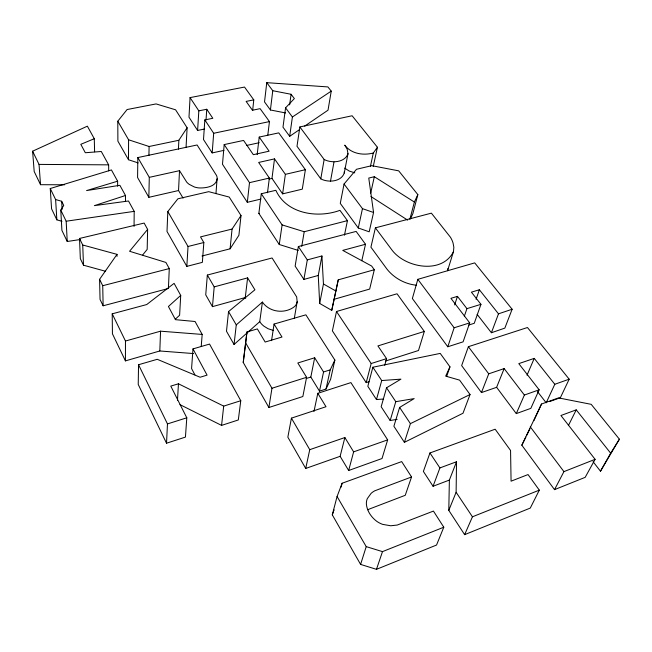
<?xml version="1.0" encoding="UTF-8"?>
<svg xmlns="http://www.w3.org/2000/svg" width="652" height="652" viewBox="0 0 652 652"><rect width="100%" height="100%" fill="white"/><g stroke="black" fill="none" stroke-linecap="round" stroke-linejoin="round"><path stroke-width="0.98" d="M125.469 201.525L125.486 195.502L119.878 185.307L86.586 190.58L117.621 181.199L111.435 169.944L50.253 188.526L51.573 208.827L56.854 219.838L61.956 221.313M193.644 353.571L159.813 350.98L125.428 360.882L125.469 341.029L112.209 313.832L146.733 304.541L174.1 283.359L180.718 295.405L179.61 315.242L175.347 319.162M138.102 162.902L128.493 159.732L128.583 139.781L117.792 121.207L127.091 109.536L156.089 103.921L175.584 109.805L187.108 127.776L186.048 147.491M134.059 226.407L134.198 211.362L128.501 200.987L94.385 205.641L125.486 195.502M215.967 193.62L217.157 177.882A17.335 11.247 4.7 0 0 216.472 175.38L197.1 144.98L137.833 157.572L137.588 177.54L148.843 197.32L178.542 190.531L183.073 198.11M448.796 510.377L456.115 492.276L456.539 461.738L439.904 467.932L433.058 486.262L423.384 471.437L429.945 452.977L495.161 429.212L510.557 450.459L511.078 481.176L528.03 474.566L539.318 490.141L530.28 508.071L464.64 534.656L448.796 510.377L449.375 480.076L456.539 461.738M192.984 348.901L207.067 375.128L200.107 377.239L157.246 359.301L138.542 364.737L138.232 384.452L166.521 443.221L185.437 437.093L186.798 417.802L170.783 386.106L178.452 383.792L223.693 406.114L240.775 400.711L209.545 344.085L192.984 348.901L191.574 368.543L194.899 374.835M148.917 155.453L149.112 146.496L128.583 139.781M105.608 271.289L83.497 265.201L80.335 258.673L79.511 238.453L144.141 223.074L147.621 229.382L147.181 249.398L142.747 254.883M148.843 197.32L149.292 177.344L137.833 157.572M347.981 153.75L347.141 149.031L344.753 145.143C351.224 153.896 363.343 155.657 373.303 153.008L377.426 147.262L352.121 115.763L299.863 126.953L296.994 146.284L320.792 178.852C327.923 182.78 341.192 181.998 344.256 173.024L347.981 153.75C344.794 162.796 331.355 163.35 324.15 159.479L299.863 126.953M159.813 350.98L160.555 331.183L202.185 334.435L201.24 346.236M344.256 173.024L344.313 171.59M167.817 211.533L167.01 231.484L186.831 266.375L202.356 262.357L203.84 242.52L200.506 236.896L232.063 229.064L241.02 215.543L229.211 197.067L208.713 191.664L177.89 198.811L167.817 211.533L188.029 246.48L186.831 266.375M168.412 288.494L169.284 268.575L165.885 262.43L129.561 251.264L147.621 229.382M178.444 149.178L178.86 140.27L187.108 127.776M178.542 190.531L179.512 170.669L149.292 177.344M166.521 443.221L167.474 423.922L138.542 364.737M252.642 110.538L253.783 99.878L244.524 87.058L190.058 97.613L188.99 117.197L197.605 130.457L204.435 129.047M177.474 400.377L178.452 383.792M197.605 130.457L198.827 110.848L190.058 97.613M198.827 110.848L206.765 109.259L212.829 118.289L204.842 119.919L203.505 139.544L212.185 152.918L223.954 150.367M206.024 120.033L206.765 109.259M212.185 152.918L213.685 133.269L204.842 119.919M294.321 318.306L297.157 301.729L296.668 296.921L272.088 257.972L207.336 275.054L205.739 294.859L212.454 306.636L245.258 297.556L247.613 277.874L214.198 286.872L212.454 306.636M267.483 192.747L269.366 178.053L258.665 162.446L274.516 158.884L271.974 178.412L282.609 193.872L302.292 189.161L305.38 169.707L278.754 132.878L259.203 137.075L269.121 151.191L253.343 154.679L243.571 140.433L224.182 144.589L222.487 164.247L247.32 202.316L260.996 199.047M217.189 178.795C216.073 186.765 205.73 188.151 199.186 187.939A14.002 9.095 4.7 0 1 194.214 186.92L189.227 184.361A18.778 12.168 4.8 0 1 186.741 182.152L179.512 170.669M201.998 256.008L230.091 248.82L232.063 229.064M247.613 277.874L254.908 289.798L228.542 311.575L226.488 331.24L234.044 344.484L259.74 321.672L262.422 302.072L263.734 303.808A22.135 15.998 8.8 0 0 266.741 306.619C274.622 312.813 286.823 312.797 294.606 306.505A14.287 10.359 8.9 0 0 296.864 302.968L297.157 301.729M241.02 215.543L238.909 235.266L230.091 248.82M180.009 404.656L221.574 425.389L223.693 406.114M247.32 202.316L249.504 182.658L224.182 144.589M234.044 344.484L236.268 324.883L228.542 311.575M257.181 154.638L259.203 137.075M304.68 126.097L328.013 110.188L331.249 91.117L327.883 86.92L266.766 82.665L264.525 101.916L270.417 109.976L285.6 112.951M243.237 362.471L246.978 331.933L257.353 328.918L265.16 342.031L281.99 337.035L274.068 324.06L305.886 314.826L334.867 360.067L330.613 379.285L326.016 389.048L319.488 391.151L310.825 377.052L314.671 357.777L297.834 362.977L306.595 377.312L302.846 396.53L268.885 407.5L243.237 362.471L246.978 331.933M270.417 109.976L272.764 90.709L266.766 82.665M267.793 135.184L269.455 121.59L260.124 108.664L252.43 110.237L246.13 101.41L253.783 99.878M298.233 250.425L279.252 244.5L258.86 213.4L261.273 193.758L275.861 190.294C286.472 213.897 317.703 218.575 339.945 210.335L347.443 220.637L344.46 235.193M240.775 400.711L238.306 419.969L221.574 425.389M272.764 90.709L291.085 94.287L294.354 98.582L285.576 107.857L282.984 127.164L289.675 136.325L299.675 129.504M289.635 104.858L291.085 94.287M289.675 136.325L292.398 117.001L285.576 107.857M282.609 193.872L285.38 174.345L274.516 158.884M279.252 244.5L282.104 224.891L261.273 193.758M271.55 340.646L274.068 324.06M268.885 407.5L271.965 388.25L245.69 342.952M447.908 268.534L447.557 270.71L453.482 251.615L453.849 247.263L453.05 243A39.666 26.479 14.5 0 0 450.459 237.255L431.388 213.147L375.397 227.85L370.923 247.173L386.823 268.934C393.955 278.037 404.916 284.076 416.432 285.217M361.795 260.727L365.511 244.272L356.139 231.411L298.347 246.554L295.144 266.114L303.897 279.423L318.257 275.462L321.909 255.975L307.296 259.895L303.897 279.423M301.762 246.391L304.207 231.737L347.443 220.637M320.792 178.852L324.15 159.479M330.442 181.452L333.971 162.103M340.132 456.318L348.657 470.508L382.023 458.519L387.655 439.872L350.906 382.602L317.801 393.311L326.008 406.726L291.411 418.144L287.85 437.174L305.707 468.454L340.132 456.318L344.867 437.549L309.749 449.676L305.707 468.454M365.511 244.272L342.748 250.384L371.632 266.024L374.305 269.741L338.249 279.838L331.746 310.352L319.676 303.433L323.449 283.979L321.909 255.975M410.515 218.738L412.814 213.766L417.842 194.614L398.69 170.84L371.746 165.673L356.514 169.275L344.052 184.019L340.271 203.383L358.29 227.988L369.179 231.81L373.563 212.495L368.763 178.061L374.321 176.716L414.379 202.047L409.863 219.3M331.746 310.352L338.249 279.838M313.979 411.461L317.801 393.311M319.488 391.151L323.555 371.966L314.671 357.777M385.495 361.037L418.486 350.507L424.322 331.436L397.035 293.783L336.497 311.501L332.39 330.866L366.204 382.634L369.032 381.713M370.409 166.439L373.303 153.008M358.29 227.988L362.463 208.648L344.052 184.019M373.262 166.415L377.426 147.262M326.016 389.048L330.214 369.863L334.867 360.067M370.711 193.082L374.321 176.716M374.305 269.741L369.668 289.064L334.223 299.252M366.204 382.634L371.175 363.531L336.497 311.501M411.551 476.962L374.77 490.809A23.757 19.682 22.8 0 0 371.094 493.377L367.288 498.666A18.085 14.988 22.2 0 0 366.383 504.086C366.986 510.964 371.241 517.166 376.66 521.25A19.764 16.39 22.7 0 0 382.765 524.395L390.744 525.765L397.264 525.047L433.441 511.078L443.792 527.215L436.547 545.031L376.473 569.335L360.597 564.412L332.292 514.844L337.076 496.506L342.113 483.254L401.681 461.592L411.551 476.962L405.251 495.292L369.187 509.106A23.227 19.519 23.6 0 0 367.981 509.831M341.094 487.134L342.113 483.254M446.718 376.269L449.962 366.832L440.23 353.4L372.854 367.231L367.834 386.318L376.473 399.546L383.409 399.016M348.657 470.508L353.628 451.86L344.867 437.549M384.721 365.316L386.563 358.633L377.907 345.919L424.322 331.436M376.473 399.546L381.722 380.548L372.854 367.231M381.722 380.548L400.915 379.146L386.546 387.793L381.167 406.75L390.165 420.532L397.182 419.334M477.125 314.345L491.404 332.74L504.835 328.119L512.13 309.244L474.713 262.886L417.818 279.333L412.366 298.518L447.785 346.766L463.083 341.844L469.709 322.879L450.923 298.331L457.451 296.358L466.93 308.649L464.338 316.244M390.165 420.532L395.788 401.673L386.546 387.793M395.788 401.673L414.167 398.608L399.619 407.427L393.889 426.245L404.387 442.333L462.993 413.246L470.043 394.533L459.603 380.132L445.683 376.139L449.962 366.832M360.597 564.412L366.22 546.62L337.076 496.506M404.387 442.333L410.41 423.637L470.043 394.533M454.64 304.932L457.451 296.358M447.785 346.766L454.151 327.769L469.709 322.879M453.482 251.615C442.195 274.598 404.925 267.915 391.681 249.651L375.397 227.85M376.473 569.335L382.488 551.625L443.792 527.215M476.082 299.252L479.383 289.757L498.487 313.832L491.404 332.74M479.383 289.757L471.404 292.161L480.956 304.329L474.248 323.302L468.723 325.038M549.978 401.445L560.37 397.704L569.188 379.187L527.46 327.516L468.38 346.693L461.649 365.593L481.453 392.569L496.62 387.321L504.151 368.592L524.379 395.039L516.294 413.604L496.62 387.321M332.292 514.844L333.547 511.527M333.857 510.703L334.166 509.88M481.453 392.569L488.731 373.824L504.151 368.592M527.02 375.202L534.241 358.38L554.795 384.281L546.205 402.814L537.46 391.55M464.64 534.656L472.439 516.8L539.318 490.141M534.241 358.38L518.78 363.629L539.163 389.806L530.834 408.356L516.294 413.604M600.476 471.209L610.663 453.181L576.246 409.855L560.924 415.511L595.105 459.326L585.17 477.346L554.518 489.644L521.836 445.21L541.519 404.02L558.511 397.899L591.209 404.338L619.4 439.187L600.476 471.209L593.051 461.657M533.89 420.654L541.519 404.02M414.379 202.047L417.842 194.614M521.836 445.21L525.871 437.036M526.767 435.218L529.905 428.861M568.373 425.593L576.246 409.855M554.518 489.644L563.923 471.632L595.105 459.326M610.663 453.181L619.4 439.187M80.196 239.537L67.237 241.493L61.916 230.4L60.766 210.115L63.733 205.478L61.671 201.281L55.616 199.545L50.253 188.526M167.434 288.755L103.13 305.796L100.049 299.431L99.585 279.325L117.018 254.362L82.722 244.997L79.511 238.453M180.718 295.405L168.42 306.497L175.47 319.676L195.07 321.501L202.185 334.435M236.268 324.883L262.422 302.072M292.398 117.001L331.249 91.117M64.662 184.785L40.53 184.703L34.189 171.492L32.6 151.199L87.376 126.17L94.279 138.729L94.605 151.769M94.279 138.729L80.807 144.32L85.314 152.739L101.288 151.492L108.639 164.85L108.713 170.873M433.058 486.262L449.375 480.076M524.379 395.039L539.163 389.806M554.795 384.281L569.188 379.187M353.628 451.86L387.655 439.872M498.487 313.832L512.13 309.244M371.175 363.531L386.563 358.633M306.236 378.502L310.825 377.052M167.474 423.922L186.798 417.802M271.965 388.25L306.595 377.312M323.555 371.966L330.214 369.863M466.93 308.649L480.956 304.329M125.469 341.029L160.555 331.183M103.13 305.796L102.723 285.715L169.284 268.575M188.029 246.48L203.84 242.52M258.86 213.4L259.292 213.294M249.504 182.658L269.366 178.053M285.38 174.345L305.38 169.707M269.048 179.088L271.974 178.412M246.497 145.477L259.235 142.715M149.112 146.496L178.86 140.27M213.685 133.269L269.455 121.59M60.766 210.115L66.17 221.224L134.198 211.362M32.6 151.199L39.038 164.402L108.639 164.85M273.31 330.417L268.086 328.73L263.962 326.196A21.712 15.974 8.8 0 1 261.02 323.392L259.74 321.672M354.761 172.845L349.236 171.052L344.672 168.118M366.22 546.62L382.488 551.625M282.104 224.891L304.207 231.737M362.463 208.648L373.563 212.495M323.449 283.979L335.764 290.947M370.931 196.521L407.655 220.123M530.255 426.824L563.923 471.632M468.38 346.693L488.731 373.824M417.818 279.333L454.151 327.769M298.347 246.554L307.296 259.895M399.619 407.427L410.41 423.637M429.945 452.977L439.904 467.932M456.115 492.276L472.439 516.8M245.258 297.556L245.698 298.298M291.411 418.144L309.749 449.676M207.336 275.054L214.198 286.872M128.493 159.732L117.89 141.134L117.792 121.207M99.585 279.325L102.723 285.715M125.428 360.882L112.437 333.816L112.209 313.832M39.038 164.402L40.53 184.703M55.616 199.545L56.854 219.838M61.671 201.281L62.127 209.39M66.17 221.224L67.237 241.493M318.257 275.462L319.676 303.433M82.722 244.997L83.497 265.201M117.621 181.199L117.645 186.219M117.018 254.362L117.026 256.375"/></g></svg>
